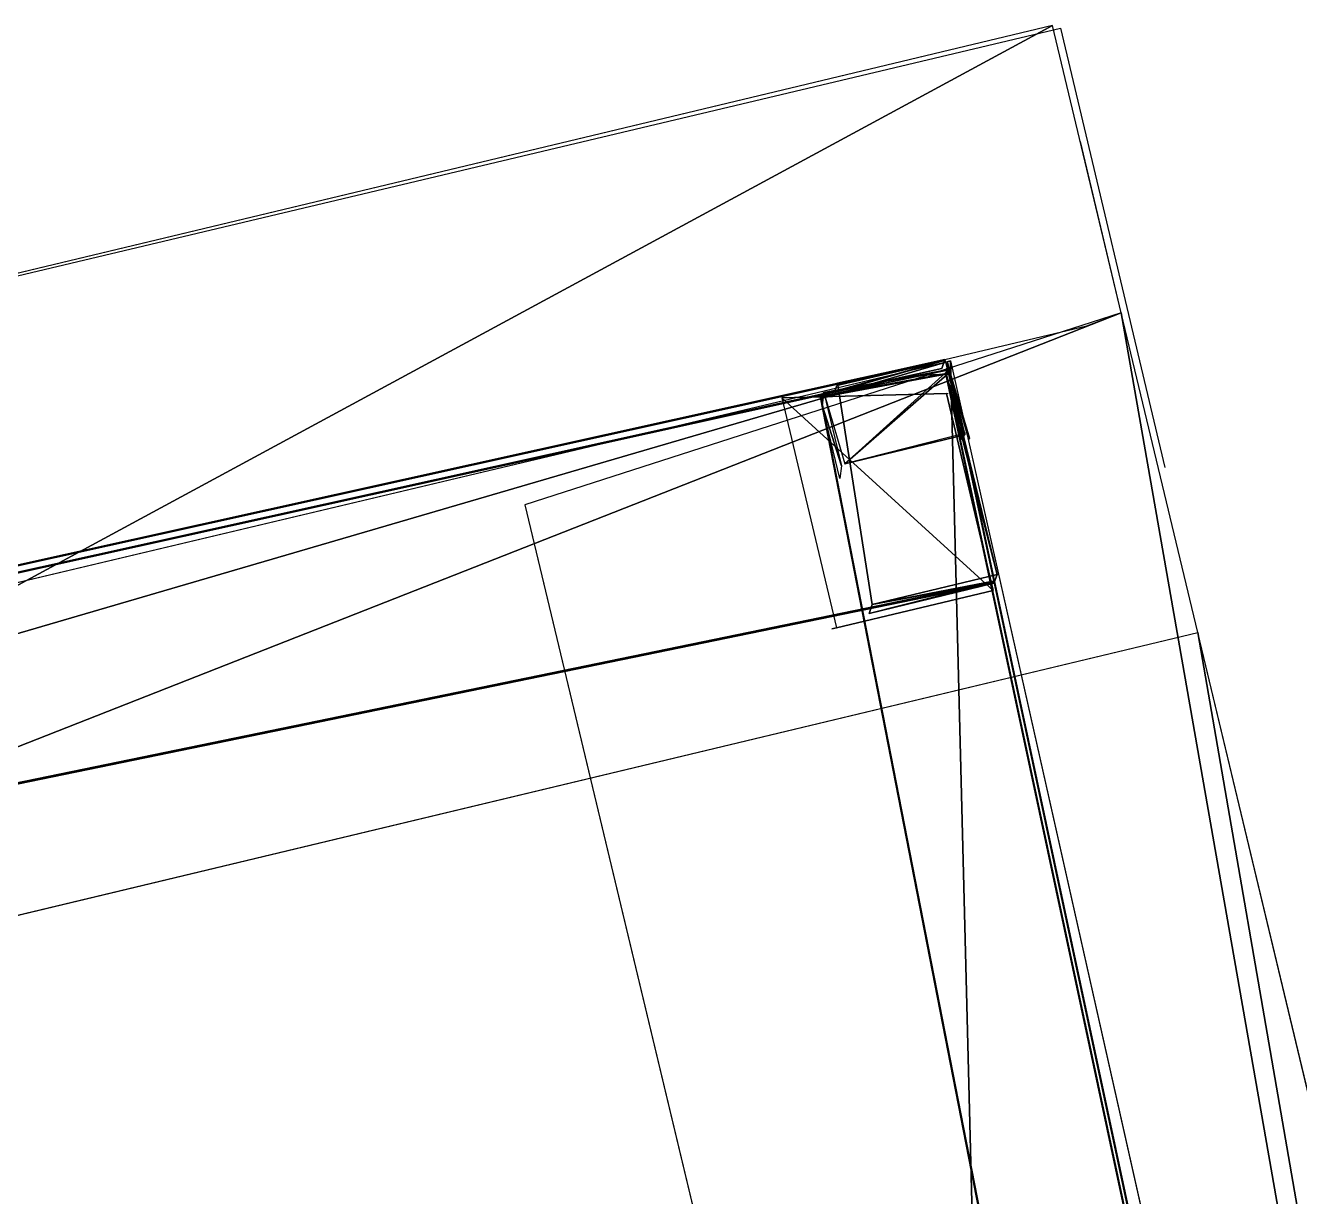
# Model space of a CAD drawing. Extents: x -324 to 583, y -546 to 160.
# Drawn here: x 253.01 to 287.39, y 128.34 to 159.95 of the extents above; entities that cross this region are included whole.
import ezdxf

# ---------------------------------------------------------------- set-up
doc = ezdxf.new("R2010")
doc.units = 0
doc.header["$MEASUREMENT"] = 0
doc.layers.get('0').update_dxf_attribs({"color": 13, "linetype": 'CONTINUOUS'})

msp = doc.modelspace()

# ---------------------------------------------------------------- linework, layer by layer
at = {"color": 0}
for p, q in [((280.729, 159.948, 38.761), (219.344, 145.251, 39.123)), ((219.344, 145.251, 39.123), (280.944, 159.879, 39.123)), ((282.585, 152.195, 38.764), (280.729, 159.948, 38.761)), ((280.944, 159.879, 39.123), (283.76, 148.021, 39.123)), ((282.585, 152.195, 38.764), (281.488, 156.816, 38.764)), ((282.585, 152.195, 38.764), (266.488, 147.009, 38.851)), ((281.656, 151.84, 38.754), (282.585, 152.195, 38.764)), ((284.652, 143.563, 38.767), (282.585, 152.195, 38.764)), ((284.652, 143.563, 38.767), (282.585, 152.195, 38.764)), ((277.825, 150.931, 38.754), (281.656, 151.84, 38.754)), ((221.121, 137.396, -1.508), (277.978, 150.897, -1.508)), ((277.718, 150.887, 35.094), (221.277, 138.381, 35.59)), ((221.285, 138.403, 39.25), (277.825, 150.931, 38.754)), ((274.559, 150.04, 38.332), (277.943, 150.662, 38.305)), ((274.559, 150.04, 38.332), (277.943, 150.661, 38.17)), ((274.559, 150.04, 38.332), (277.943, 150.661, 38.17)), ((274.559, 150.04, 38.332), (277.943, 150.661, 38.17)), ((277.718, 150.887, 35.094), (274.905, 150.227, 27.945)), ((276.811, 150.693, 36.176), (274.912, 150.248, 31.35)), ((276.811, 150.693, 36.176), (274.922, 150.277, 36.192)), ((277.761, 150.916, 38.59), (274.927, 150.291, 38.615)), ((275.126, 148.119, 38.23), (277.943, 150.661, 38.17)), ((275.126, 148.119, 38.23), (277.943, 150.661, 38.17)), ((276.794, 150.48, -1.5), (277.74, 150.689, -1.508)), ((277.761, 150.916, 38.59), (276.811, 150.693, 36.176)), ((277.761, 150.916, 38.59), (276.811, 150.693, 36.176)), ((277.82, 150.915, 36.167), (276.811, 150.693, 36.176)), ((277.818, 150.91, 35.349), (277.718, 150.887, 35.094)), ((277.818, 150.91, 35.349), (277.718, 150.887, 35.094)), ((277.817, 150.909, 35.094), (277.718, 150.887, 35.094)), ((277.817, 150.909, 35.094), (277.718, 150.887, 35.094)), ((277.74, 150.689, -1.508), (277.741, 150.69, -1.228)), ((277.741, 150.69, -1.228), (277.741, 150.69, -1.215)), ((277.825, 150.931, 38.754), (277.761, 150.916, 38.59)), ((277.825, 150.931, 38.754), (277.761, 150.916, 38.59)), ((277.825, 150.93, 38.59), (277.761, 150.916, 38.59)), ((277.825, 150.93, 38.59), (277.761, 150.916, 38.59)), ((277.825, 150.93, 38.59), (277.761, 150.916, 38.59)), ((277.818, 150.91, 35.349), (277.817, 150.909, 35.094)), ((277.82, 150.915, 36.167), (277.818, 150.91, 35.349)), ((277.825, 150.93, 38.59), (277.82, 150.915, 36.167)), ((277.825, 150.93, 38.59), (277.82, 150.915, 36.167)), ((277.825, 150.931, 38.754), (277.825, 150.93, 38.59)), ((277.825, 150.93, 38.59), (279.231, 145.135, 38.63)), ((277.893, 150.778, 27.377), (277.856, 150.575, 3.545)), ((277.935, 150.65, 34.809), (277.862, 150.551, 4.1)), ((277.935, 150.65, 34.809), (277.862, 150.551, 4.1)), ((277.935, 150.65, 34.809), (277.862, 150.551, 4.1)), ((277.899, 150.809, 31.037), (277.89, 150.797, 27.314)), ((277.899, 150.809, 31.037), (277.893, 150.778, 27.377)), ((277.893, 150.778, 27.377), (278.461, 148.775, 27.412)), ((277.935, 150.65, 34.809), (277.893, 150.778, 27.377)), ((277.935, 150.65, 34.809), (277.893, 150.778, 27.377)), ((277.942, 150.668, 38.17), (277.894, 150.865, 38.167)), ((277.894, 150.865, 38.167), (277.899, 150.809, 31.037)), ((277.942, 150.668, 38.17), (277.899, 150.809, 31.037)), ((277.899, 150.809, 31.037), (277.943, 150.661, 38.17)), ((277.942, 150.668, 38.17), (277.899, 150.809, 31.037)), ((277.899, 150.809, 31.037), (277.943, 150.661, 38.17)), ((277.942, 150.668, 38.17), (277.899, 150.809, 31.037)), ((277.899, 150.809, 31.037), (277.943, 150.661, 38.17)), ((277.935, 150.65, 34.809), (277.936, 150.651, 35.118)), ((277.935, 150.65, 34.809), (277.936, 150.651, 35.118)), ((277.935, 150.65, 34.809), (277.936, 150.651, 35.118)), ((277.935, 150.65, 34.809), (277.936, 150.651, 35.118)), ((284.907, 118.011, 35.393), (277.935, 150.65, 34.809)), ((277.936, 150.651, 35.118), (277.943, 150.661, 38.17)), ((277.936, 150.651, 35.118), (277.943, 150.661, 38.17)), ((277.936, 150.651, 35.118), (277.943, 150.661, 38.17)), ((277.936, 150.651, 35.118), (277.943, 150.661, 38.17)), ((278.338, 148.868, 27.72), (277.936, 150.651, 35.118)), ((278.338, 148.868, 27.72), (277.936, 150.651, 35.118)), ((277.943, 150.661, 38.17), (277.942, 150.668, 38.17)), ((277.944, 150.662, 38.469), (277.942, 150.668, 38.17)), ((277.943, 150.661, 38.17), (277.942, 150.668, 38.17)), ((277.944, 150.662, 38.469), (277.942, 150.668, 38.17)), ((277.943, 150.661, 38.17), (277.942, 150.668, 38.17)), ((277.944, 150.662, 38.469), (277.942, 150.668, 38.17)), ((277.943, 150.662, 38.305), (277.944, 150.662, 38.469)), ((277.943, 150.661, 38.17), (277.943, 150.662, 38.305)), ((277.943, 150.661, 38.17), (277.943, 150.662, 38.305)), ((277.943, 150.662, 38.305), (277.944, 150.662, 38.469)), ((277.943, 150.661, 38.17), (277.943, 150.662, 38.305)), ((277.943, 150.662, 38.305), (277.944, 150.662, 38.469)), ((277.943, 150.661, 38.17), (277.943, 150.662, 38.305)), ((277.943, 150.661, 38.17), (277.943, 150.662, 38.305)), ((277.943, 150.661, 38.17), (278.486, 148.81, 38.203)), ((277.96, 150.59, 38.172), (277.943, 150.661, 38.17)), ((277.96, 150.59, 38.172), (277.943, 150.661, 38.17)), ((277.943, 150.661, 38.17), (277.952, 150.623, 38.306)), ((277.96, 150.59, 38.172), (277.943, 150.661, 38.17)), ((277.96, 150.59, 38.172), (277.943, 150.661, 38.17)), ((277.943, 150.661, 38.17), (277.952, 150.623, 38.306)), ((277.952, 150.623, 38.306), (277.944, 150.662, 38.469)), ((277.952, 150.623, 38.306), (277.944, 150.662, 38.469)), ((277.944, 150.662, 38.469), (284.928, 117.966, 39.055)), ((277.952, 150.623, 38.306), (277.944, 150.662, 38.469)), ((277.96, 150.59, 38.172), (277.952, 150.623, 38.306)), ((277.96, 150.59, 38.172), (277.952, 150.623, 38.306)), ((277.978, 150.897, -1.508), (338.821, -119.501, -1.508)), ((277.848, 150.533, -1.484), (274.464, 149.911, -1.482)), ((277.848, 150.533, -1.484), (274.464, 149.911, -1.482)), ((276.794, 150.48, -1.5), (274.464, 149.911, -1.482)), ((274.843, 150.05, -1.483), (276.794, 150.48, -1.5)), ((274.912, 150.248, 31.35), (274.922, 150.277, 36.192)), ((274.922, 150.277, 36.192), (274.927, 150.291, 38.615)), ((274.927, 150.291, 38.615), (275.865, 144.317, 38.66)), ((275.866, 144.319, 39.008), (274.927, 150.291, 38.615)), ((277.848, 150.533, -1.484), (276.794, 150.48, -1.5)), ((277.848, 150.533, -1.508), (276.794, 150.48, -1.5)), ((277.848, 150.533, -1.484), (276.794, 150.48, -1.5)), ((277.848, 150.533, -1.484), (277.85, 150.535, -0.809)), ((279.231, 145.135, 38.63), (277.848, 150.533, 38.63)), ((277.848, 150.533, 38.63), (277.848, 150.533, -1.484)), ((277.848, 150.533, -1.508), (279.231, 145.135, -1.508)), ((277.848, 150.533, -1.484), (277.848, 150.533, -1.508)), ((277.851, 150.537, -0.255), (277.85, 150.535, -0.809)), ((277.851, 150.537, -0.255), (277.85, 150.535, -0.809)), ((277.851, 150.537, -0.255), (277.85, 150.535, -0.809)), ((277.85, 150.535, -0.809), (278.27, 148.775, -0.778)), ((277.85, 150.535, -0.809), (284.477, 119.512, -0.953)), ((277.86, 150.549, 3.546), (277.851, 150.537, -0.255)), ((277.86, 150.549, 3.546), (277.851, 150.537, -0.255)), ((277.86, 150.549, 3.546), (277.851, 150.537, -0.255)), ((277.851, 150.537, -0.255), (279.231, 145.135, -0.255)), ((277.851, 150.537, 38.63), (277.851, 150.537, -0.255)), ((279.231, 145.135, 38.63), (277.851, 150.537, 38.63)), ((277.86, 150.549, 3.546), (277.856, 150.575, 3.545)), ((277.862, 150.551, 4.1), (277.86, 150.549, 3.546)), ((277.862, 150.551, 4.1), (277.86, 150.549, 3.546)), ((277.862, 150.551, 4.1), (277.86, 150.549, 3.546)), ((277.862, 150.551, 4.1), (277.86, 150.549, 3.546)), ((277.862, 150.551, 4.1), (284.489, 119.527, 3.956)), ((278.363, 148.902, 38.202), (277.96, 150.59, 38.172)), ((278.346, 148.879, 31.071), (277.96, 150.59, 38.172)), ((278.363, 148.902, 38.202), (277.96, 150.59, 38.172)), ((278.346, 148.879, 31.071), (277.96, 150.59, 38.172)), ((221.202, 138.167, -0.028), (274.844, 150.052, -1.199)), ((277.866, 150.012, -0.08), (273.422, 149.898, -0.08)), ((273.422, 149.898, -82.597), (277.866, 150.012, -82.597)), ((274.464, 149.911, -1.482), (274.479, 149.931, 4.651)), ((274.464, 149.911, -1.482), (274.479, 149.931, 4.651)), ((274.464, 149.911, -1.482), (274.479, 149.931, 4.651)), ((274.516, 149.697, -1.245), (274.464, 149.911, -1.482)), ((280.908, 116.887, -0.888), (274.464, 149.911, -1.482)), ((274.479, 149.931, 4.651), (274.559, 150.04, 38.332)), ((274.479, 149.931, 4.651), (274.559, 150.04, 38.332)), ((274.479, 149.931, 4.651), (280.922, 116.907, 5.245)), ((274.559, 150.04, 38.332), (275.126, 148.119, 38.23)), ((274.559, 150.04, 38.332), (275.031, 148.061, 38.367)), ((274.844, 150.052, -1.212), (274.843, 150.05, -1.483)), ((274.844, 150.052, -1.199), (274.854, 150.081, 3.71)), ((274.844, 150.052, -1.199), (274.854, 150.081, 3.71)), ((274.844, 150.052, -1.203), (274.844, 150.052, -1.212)), ((274.844, 150.052, -1.203), (274.844, 150.052, -1.199)), ((274.854, 150.081, 3.71), (274.905, 150.227, 27.945)), ((277.866, 150.012, -50.29), (277.91, 150.023, -0.057)), ((279.127, 144.7, -50.29), (277.866, 150.012, -50.29)), ((277.866, 150.012, -50.29), (279.127, 144.7, -50.656)), ((279.127, 144.7, -0.08), (277.866, 150.012, -0.08)), ((279.127, 144.7, -50.29), (277.866, 150.012, -50.29)), ((277.866, 150.012, -50.29), (277.866, 150.012, -0.08)), ((277.866, 150.012, -50.29), (277.866, 150.012, -0.08)), ((277.866, 150.012, -82.597), (277.866, 150.012, -82.356)), ((277.866, 150.012, -82.356), (279.127, 144.7, -82.264)), ((277.866, 150.012, -50.29), (279.127, 144.7, -50.656)), ((273.422, 149.898, -82.597), (274.895, 143.695, -82.597)), ((279.127, 144.7, -10.017), (273.422, 149.898, -10.017)), ((273.422, 149.898, -10.017), (273.422, 149.898, -11.506)), ((273.422, 149.898, -11.506), (273.422, 149.898, -82.597)), ((273.422, 149.898, -82.597), (279.127, 144.7, -82.597)), ((273.422, 149.898, -11.506), (273.422, 149.898, -82.597)), ((273.422, 149.898, -10.017), (273.422, 149.898, -11.506)), ((273.422, 149.898, -0.08), (273.422, 149.898, -10.017)), ((274.988, 147.718, -1.21), (274.516, 149.697, -1.245)), ((278.455, 148.959, 38.192), (275.126, 148.119, 38.23)), ((278.363, 148.902, 38.202), (275.126, 148.119, 38.23)), ((278.338, 148.868, 27.72), (278.346, 148.879, 31.071)), ((278.346, 148.879, 31.071), (278.363, 148.902, 38.202)), ((278.27, 148.775, -0.778), (278.337, 148.867, 27.411)), ((278.337, 148.867, 27.411), (278.338, 148.868, 27.72)), ((278.486, 148.81, 38.203), (278.461, 148.775, 27.412)), ((275.031, 148.061, 38.367), (274.988, 147.718, -1.21)), ((266.488, 147.009, 38.851), (329.849, -117.642, 38.959)), ((279.231, 145.135, 38.63), (275.866, 144.319, 39.008)), ((279.231, 145.135, 38.63), (279.17, 144.959, 9.49)), ((279.231, 145.135, -1.508), (279.231, 145.135, -0.255)), ((279.231, 145.135, -0.255), (279.231, 145.135, 38.63)), ((279.147, 144.895, -1.184), (222.076, 133.154, -0.691)), ((279.147, 144.895, -1.188), (275.782, 144.078, -1.158)), ((279.16, 144.932, 4.949), (279.147, 144.895, -1.184)), ((279.16, 144.932, 4.949), (279.147, 144.895, -1.184)), ((279.147, 144.895, -1.184), (279.147, 144.895, -1.188)), ((279.17, 144.959, 9.49), (279.16, 144.932, 4.949)), ((279.127, 144.7, -50.656), (274.895, 143.695, -50.3)), ((274.895, 143.695, -50.656), (279.127, 144.7, -50.656)), ((279.127, 144.7, -10.017), (274.895, 143.695, -10.017)), ((279.127, 144.7, -50.656), (274.895, 143.695, -50.3)), ((274.895, 143.695, -50.656), (279.127, 144.7, -50.656)), ((274.895, 143.695, -82.353), (279.127, 144.7, -82.264)), ((279.127, 144.7, -50.656), (279.127, 144.7, -50.29)), ((279.127, 144.7, -50.29), (279.127, 144.7, -10.017)), ((279.127, 144.7, -82.597), (279.127, 144.7, -82.264)), ((279.127, 144.7, -82.264), (279.127, 144.7, -70.327)), ((279.127, 144.7, -50.29), (279.127, 144.7, -10.017)), ((279.127, 144.7, -50.656), (279.127, 144.7, -50.29)), ((279.127, 144.7, -50.656), (279.127, 144.7, -50.29)), ((279.127, 144.7, -82.264), (279.127, 144.7, -70.327)), ((279.127, 144.7, -10.017), (279.127, 144.7, -0.08)), ((279.127, 144.7, -50.29), (279.127, 144.7, -10.017)), ((279.127, 144.7, -82.264), (279.127, 144.7, -70.327)), ((275.782, 144.078, -1.158), (275.865, 144.317, 38.66)), ((275.865, 144.317, 38.66), (275.866, 144.319, 39.008)), ((275.865, 144.317, 38.66), (275.866, 144.319, 39.008)), ((223.267, 128.866, 39.13), (284.652, 143.563, 38.767)), ((274.773, 143.666, -82.356), (274.895, 143.695, -82.353)), ((274.895, 143.695, -50.3), (274.773, 143.666, -50.29)), ((274.773, 143.666, -50.29), (274.773, 143.666, -82.356)), ((274.895, 143.695, -82.597), (274.895, 143.695, -82.353)), ((274.895, 143.695, -50.656), (274.895, 143.695, -50.3)), ((274.895, 143.695, -50.3), (274.895, 143.695, -10.017)), ((274.895, 143.695, -50.656), (274.895, 143.695, -50.3)), ((350.052, -129.602, 38.879), (284.652, 143.563, 38.767))]:
    msp.add_line(p, q, dxfattribs=at)
at = {"color": 17}
for p, q in [((277.741, 150.69, -1.215), (277.817, 150.909, 35.094)), ((277.935, 150.65, 34.809), (278.337, 148.867, 27.411)), ((277.935, 150.65, 34.809), (278.337, 148.867, 27.411)), ((221.212, 138.197, 4.881), (274.854, 150.081, 3.71)), ((277.866, 150.012, -82.356), (277.866, 150.012, -50.29)), ((277.866, 150.012, -82.356), (277.866, 150.012, -50.29)), ((222.089, 133.191, 5.442), (279.16, 144.932, 4.949)), ((279.127, 144.7, -70.327), (279.127, 144.7, -50.656)), ((279.127, 144.7, -70.327), (279.127, 144.7, -50.656)), ((279.127, 144.7, -70.327), (279.127, 144.7, -50.656)), ((274.895, 143.695, -82.353), (274.895, 143.695, -50.656)), ((274.895, 143.695, -82.353), (274.895, 143.695, -50.656))]:
    msp.add_line(p, q, dxfattribs=at)

# ---------------------------------------------------------------- meshes
mesh = msp.add_polyface(dxfattribs=at)
corners = [(223.267, 128.866, 39.13), (280.729, 159.948, 38.761), (219.344, 145.251, 39.123), (282.585, 152.195, 38.764), (284.652, 143.563, 38.767)]
mesh.append_faces([[corners[k] for k in face] for face in [(0, 1, 2), (3, 0, 4)]], dxfattribs={"vtx0": -1, "color": 17})
mesh.append_faces([[corners[k] for k in face] for face in [(1, 0, 3)]], dxfattribs={"vtx0": -1, "vtx1": -1, "color": 17})
mesh = msp.add_polyface(dxfattribs=at)
corners = [(329.849, -117.642, 38.959), (282.585, 152.195, 38.764), (266.488, 147.009, 38.851), (284.652, 143.563, 38.767), (350.052, -129.602, 38.879), (333.702, -133.735, 38.966), (333.955, -134.788, 38.966)]
mesh.append_faces([[corners[k] for k in face] for face in [(0, 1, 2), (4, 5, 6)]], dxfattribs={"vtx0": -1, "color": 17})
mesh.append_faces([[corners[k] for k in face] for face in [(1, 0, 3), (3, 0, 4)]], dxfattribs={"vtx0": -1, "vtx1": -1, "color": 17})
mesh.append_faces([[corners[k] for k in face] for face in [(4, 0, 5)]], dxfattribs={"vtx0": -1, "vtx2": -1, "color": 17})
at = {"color": 8}
mesh = msp.add_polyface(dxfattribs=at)
corners = [(347.75, -357.71, 110.508), (259.17, -225.98, 128.751), (227.84, -386.184, 150.839), (324.919, -261.564, 110.508), (226.99, 150.841, 110.508), (165.461, -123.495, 150.839), (301.903, -164.635, 110.508)]
mesh.append_faces([[corners[k] for k in face] for face in [(1, 0, 3), (2, 4, 5), (4, 1, 6)]], dxfattribs={"vtx0": -1, "color": 8})
mesh.append_faces([[corners[k] for k in face] for face in [(0, 1, 2)]], dxfattribs={"vtx0": -1, "vtx1": -1, "color": 8})
mesh.append_faces([[corners[k] for k in face] for face in [(4, 2, 1)]], dxfattribs={"vtx0": -1, "vtx1": -1, "vtx2": -1, "color": 8})
at = {"color": 0}
mesh = msp.add_polyface(dxfattribs=at)
corners = [(277.978, 150.897, -1.508), (221.814, 134.477, -1.508), (221.121, 137.396, -1.508), (285.15, -132.246, -1.508), (338.821, -119.501, -1.508)]
mesh.append_faces([[corners[k] for k in face] for face in [(0, 1, 2), (3, 0, 4)]], dxfattribs={"vtx0": -1, "color": 0})
mesh.append_faces([[corners[k] for k in face] for face in [(1, 0, 3)]], dxfattribs={"vtx0": -1, "vtx1": -1, "color": 0})
at = {"color": 17}
mesh = msp.add_polyface(dxfattribs=at)
corners = [(221.277, 138.381, 35.59), (277.818, 150.91, 35.349), (277.718, 150.887, 35.094), (277.82, 150.915, 36.167), (221.278, 138.383, 35.898), (221.284, 138.402, 38.951), (277.825, 150.93, 38.59), (277.761, 150.916, 38.59), (277.825, 150.931, 38.754), (221.284, 138.402, 39.086), (221.285, 138.403, 39.25)]
mesh.append_faces([[corners[k] for k in face] for face in [(0, 1, 2), (8, 9, 10)]], dxfattribs={"vtx0": -1, "color": 17})
mesh.append_faces([[corners[k] for k in face] for face in [(1, 0, 3), (3, 5, 6), (6, 5, 7), (7, 5, 8)]], dxfattribs={"vtx0": -1, "vtx1": -1, "color": 17})
mesh.append_faces([[corners[k] for k in face] for face in [(3, 0, 4), (3, 4, 5), (8, 5, 9)]], dxfattribs={"vtx0": -1, "vtx2": -1, "color": 17})
at = {"color": 253}
mesh = msp.add_polyface(dxfattribs=at)
corners = [(229.698, 139.433, 102.794), (301.903, -164.635, 110.508), (301.903, -164.635, 102.794), (226.99, 150.841, 110.508), (226.99, 150.841, 102.794)]
mesh.append_faces([[corners[k] for k in face] for face in [(0, 1, 2), (3, 0, 4)]], dxfattribs={"vtx0": -1, "color": 253})
mesh.append_faces([[corners[k] for k in face] for face in [(1, 0, 3)]], dxfattribs={"vtx0": -1, "vtx1": -1, "color": 253})
at = {"color": 0}
mesh = msp.add_polyface(dxfattribs=at)
corners = [(277.85, 150.535, -0.809), (274.464, 149.911, -1.482), (277.848, 150.533, -1.484), (274.479, 149.931, 4.651), (277.851, 150.537, -0.255), (277.86, 150.549, 3.546), (277.862, 150.551, 4.1), (277.935, 150.65, 34.809), (274.559, 150.04, 38.332), (277.936, 150.651, 35.118), (277.943, 150.661, 38.17)]
mesh.append_faces([[corners[k] for k in face] for face in [(0, 1, 2), (8, 9, 10)]], dxfattribs={"vtx0": -1, "color": 0})
mesh.append_faces([[corners[k] for k in face] for face in [(1, 0, 3), (3, 7, 8)]], dxfattribs={"vtx0": -1, "vtx1": -1, "color": 0})
mesh.append_faces([[corners[k] for k in face] for face in [(3, 0, 4), (3, 4, 5), (3, 5, 6), (3, 6, 7), (8, 7, 9)]], dxfattribs={"vtx0": -1, "vtx2": -1, "color": 0})
mesh = msp.add_polyface(dxfattribs=at)
corners = [(274.559, 150.04, 38.332), (277.943, 150.661, 38.17), (277.943, 150.662, 38.305)]
mesh.append_faces([[corners[k] for k in face] for face in [(0, 1, 2)]], dxfattribs={"color": 0})
mesh = msp.add_polyface(dxfattribs=at)
corners = [(277.943, 150.661, 38.17), (274.559, 150.04, 38.332), (275.126, 148.119, 38.23)]
mesh.append_faces([[corners[k] for k in face] for face in [(0, 1, 2)]], dxfattribs={"color": 0})
at = {"color": 17}
mesh = msp.add_polyface(dxfattribs=at)
corners = [(276.794, 150.48, -1.5), (277.741, 150.69, -1.228), (277.74, 150.689, -1.508), (274.843, 150.05, -1.483), (274.844, 150.052, -1.212), (277.741, 150.69, -1.215), (277.817, 150.909, 35.094), (274.844, 150.052, -1.203), (274.844, 150.052, -1.199), (274.854, 150.081, 3.71), (274.905, 150.227, 27.945), (277.718, 150.887, 35.094)]
mesh.append_faces([[corners[k] for k in face] for face in [(0, 1, 2), (6, 10, 11)]], dxfattribs={"vtx0": -1, "color": 17})
mesh.append_faces([[corners[k] for k in face] for face in [(1, 4, 5), (5, 4, 6)]], dxfattribs={"vtx0": -1, "vtx1": -1, "color": 17})
mesh.append_faces([[corners[k] for k in face] for face in [(1, 0, 3), (1, 3, 4), (6, 4, 7), (6, 7, 8), (6, 8, 9), (6, 9, 10)]], dxfattribs={"vtx0": -1, "vtx2": -1, "color": 17})
at = {"color": 0}
mesh = msp.add_polyface(dxfattribs=at)
corners = [(274.922, 150.277, 36.192), (277.761, 150.916, 38.59), (276.811, 150.693, 36.176), (274.927, 150.291, 38.615)]
mesh.append_faces([[corners[k] for k in face] for face in [(0, 1, 2), (1, 0, 3)]], dxfattribs={"vtx0": -1, "color": 0})
mesh = msp.add_polyface(dxfattribs=at)
corners = [(275.126, 148.119, 38.23), (277.96, 150.59, 38.172), (277.943, 150.661, 38.17), (278.363, 148.902, 38.202)]
mesh.append_faces([[corners[k] for k in face] for face in [(0, 1, 2), (1, 0, 3)]], dxfattribs={"vtx0": -1, "color": 0})
mesh = msp.add_polyface(dxfattribs=at)
corners = [(276.811, 150.693, 36.176), (277.825, 150.93, 38.59), (277.82, 150.915, 36.167), (277.761, 150.916, 38.59)]
mesh.append_faces([[corners[k] for k in face] for face in [(0, 1, 2), (1, 0, 3)]], dxfattribs={"vtx0": -1, "color": 0})
mesh = msp.add_polyface(dxfattribs=at)
corners = [(277.818, 150.91, 35.349), (277.817, 150.909, 35.094), (277.718, 150.887, 35.094)]
mesh.append_faces([[corners[k] for k in face] for face in [(0, 1, 2)]], dxfattribs={"color": 0})
mesh = msp.add_polyface(dxfattribs=at)
corners = [(277.825, 150.931, 38.754), (277.825, 150.93, 38.59), (277.761, 150.916, 38.59)]
mesh.append_faces([[corners[k] for k in face] for face in [(0, 1, 2)]], dxfattribs={"color": 0})
at = {"color": 17}
mesh = msp.add_polyface(dxfattribs=at)
corners = [(277.85, 150.535, -0.809), (278.337, 148.867, 27.411), (278.27, 148.775, -0.778), (277.86, 150.549, 3.546), (277.935, 150.65, 34.809), (277.851, 150.537, -0.255), (277.862, 150.551, 4.1)]
mesh.append_faces([[corners[k] for k in face] for face in [(0, 1, 2), (3, 0, 5), (4, 3, 6)]], dxfattribs={"vtx0": -1, "color": 17})
mesh.append_faces([[corners[k] for k in face] for face in [(1, 3, 4)]], dxfattribs={"vtx0": -1, "vtx1": -1, "color": 17})
mesh.append_faces([[corners[k] for k in face] for face in [(1, 0, 3)]], dxfattribs={"vtx0": -1, "vtx1": -1, "vtx2": -1, "color": 17})
at = {"color": 0}
mesh = msp.add_polyface(dxfattribs=at)
corners = [(277.856, 150.575, 3.545), (277.862, 150.551, 4.1), (277.86, 150.549, 3.546), (277.935, 150.65, 34.809), (277.893, 150.778, 27.377)]
mesh.append_faces([[corners[k] for k in face] for face in [(0, 1, 2), (3, 0, 4)]], dxfattribs={"vtx0": -1, "color": 0})
mesh.append_faces([[corners[k] for k in face] for face in [(1, 0, 3)]], dxfattribs={"vtx0": -1, "vtx1": -1, "color": 0})
mesh = msp.add_polyface(dxfattribs=at)
corners = [(277.893, 150.778, 27.377), (277.936, 150.651, 35.118), (277.935, 150.65, 34.809), (277.943, 150.661, 38.17), (277.899, 150.809, 31.037)]
mesh.append_faces([[corners[k] for k in face] for face in [(0, 1, 2), (3, 0, 4)]], dxfattribs={"vtx0": -1, "color": 0})
mesh.append_faces([[corners[k] for k in face] for face in [(1, 0, 3)]], dxfattribs={"vtx0": -1, "vtx1": -1, "color": 0})
mesh = msp.add_polyface(dxfattribs=at)
corners = [(277.894, 150.865, 38.167), (277.942, 150.668, 38.17), (277.899, 150.809, 31.037)]
mesh.append_faces([[corners[k] for k in face] for face in [(0, 1, 2)]], dxfattribs={"color": 0})
mesh = msp.add_polyface(dxfattribs=at)
corners = [(277.899, 150.809, 31.037), (277.943, 150.661, 38.17), (277.942, 150.668, 38.17)]
mesh.append_faces([[corners[k] for k in face] for face in [(0, 1, 2)]], dxfattribs={"color": 0})
mesh = msp.add_polyface(dxfattribs=at)
corners = [(277.899, 150.809, 31.037), (277.943, 150.662, 38.305), (277.943, 150.661, 38.17), (277.942, 150.668, 38.17), (277.944, 150.662, 38.469)]
mesh.append_faces([[corners[k] for k in face] for face in [(0, 1, 2), (1, 3, 4)]], dxfattribs={"vtx0": -1, "color": 0})
mesh.append_faces([[corners[k] for k in face] for face in [(1, 0, 3)]], dxfattribs={"vtx0": -1, "vtx2": -1, "color": 0})
at = {"color": 17}
mesh = msp.add_polyface(dxfattribs=at)
corners = [(277.935, 150.65, 34.809), (277.943, 150.661, 38.17), (284.572, 119.641, 38.861), (277.936, 150.651, 35.118)]
mesh.append_faces([[corners[k] for k in face] for face in [(0, 1, 2), (1, 0, 3)]], dxfattribs={"vtx0": -1, "color": 17})
at = {"color": 0}
mesh = msp.add_polyface(dxfattribs=at)
corners = [(277.935, 150.65, 34.809), (278.338, 148.868, 27.72), (278.337, 148.867, 27.411), (277.936, 150.651, 35.118)]
mesh.append_faces([[corners[k] for k in face] for face in [(0, 1, 2), (1, 0, 3)]], dxfattribs={"vtx0": -1, "color": 0})
at = {"color": 17}
mesh = msp.add_polyface(dxfattribs=at)
corners = [(277.935, 150.65, 34.809), (284.798, 118.541, 36.457), (284.907, 118.011, 35.393)]
mesh.append_faces([[corners[k] for k in face] for face in [(0, 1, 2)]], dxfattribs={"color": 17})
at = {"color": 0}
mesh = msp.add_polyface(dxfattribs=at)
corners = [(277.935, 150.65, 34.809), (284.567, 119.633, 36.438), (284.798, 118.541, 36.457)]
mesh.append_faces([[corners[k] for k in face] for face in [(0, 1, 2)]], dxfattribs={"color": 0})
at = {"color": 17}
mesh = msp.add_polyface(dxfattribs=at)
corners = [(277.935, 150.65, 34.809), (284.572, 119.641, 38.861), (284.567, 119.633, 36.438)]
mesh.append_faces([[corners[k] for k in face] for face in [(0, 1, 2)]], dxfattribs={"color": 17})
mesh = msp.add_polyface(dxfattribs=at)
corners = [(277.936, 150.651, 35.118), (278.346, 148.879, 31.071), (278.338, 148.868, 27.72), (277.96, 150.59, 38.172), (277.943, 150.661, 38.17)]
mesh.append_faces([[corners[k] for k in face] for face in [(0, 1, 2), (3, 0, 4)]], dxfattribs={"vtx0": -1, "color": 17})
mesh.append_faces([[corners[k] for k in face] for face in [(1, 0, 3)]], dxfattribs={"vtx0": -1, "vtx1": -1, "color": 17})
at = {"color": 0}
mesh = msp.add_polyface(dxfattribs=at)
corners = [(277.942, 150.668, 38.17), (277.943, 150.662, 38.305), (277.943, 150.661, 38.17), (277.944, 150.662, 38.469)]
mesh.append_faces([[corners[k] for k in face] for face in [(0, 1, 2), (1, 0, 3)]], dxfattribs={"vtx0": -1, "color": 0})
mesh = msp.add_polyface(dxfattribs=at)
corners = [(277.944, 150.662, 38.469), (277.952, 150.623, 38.306), (277.943, 150.662, 38.305)]
mesh.append_faces([[corners[k] for k in face] for face in [(0, 1, 2)]], dxfattribs={"color": 0})
mesh = msp.add_polyface(dxfattribs=at)
corners = [(277.943, 150.661, 38.17), (277.952, 150.623, 38.306), (284.572, 119.641, 38.861), (277.943, 150.662, 38.305)]
mesh.append_faces([[corners[k] for k in face] for face in [(0, 1, 2), (1, 0, 3)]], dxfattribs={"vtx0": -1, "color": 0})
mesh = msp.add_polyface(dxfattribs=at)
corners = [(277.943, 150.662, 38.305), (277.952, 150.623, 38.306), (277.943, 150.661, 38.17)]
mesh.append_faces([[corners[k] for k in face] for face in [(0, 1, 2)]], dxfattribs={"color": 0})
mesh = msp.add_polyface(dxfattribs=at)
corners = [(277.943, 150.661, 38.17), (277.952, 150.623, 38.306), (277.96, 150.59, 38.172)]
mesh.append_faces([[corners[k] for k in face] for face in [(0, 1, 2)]], dxfattribs={"color": 0})
mesh = msp.add_polyface(dxfattribs=at)
corners = [(277.944, 150.662, 38.469), (284.928, 117.966, 39.055), (284.92, 118.002, 38.89)]
mesh.append_faces([[corners[k] for k in face] for face in [(0, 1, 2)]], dxfattribs={"color": 0})
mesh = msp.add_polyface(dxfattribs=at)
corners = [(277.944, 150.662, 38.469), (284.92, 118.002, 38.89), (284.572, 119.641, 38.861)]
mesh.append_faces([[corners[k] for k in face] for face in [(0, 1, 2)]], dxfattribs={"color": 0})
mesh = msp.add_polyface(dxfattribs=at)
corners = [(277.944, 150.662, 38.469), (284.572, 119.641, 38.861), (277.952, 150.623, 38.306)]
mesh.append_faces([[corners[k] for k in face] for face in [(0, 1, 2)]], dxfattribs={"color": 0})
mesh = msp.add_polyface(dxfattribs=at)
corners = [(277.848, 150.533, -1.484), (274.464, 149.911, -1.482), (276.794, 150.48, -1.5)]
mesh.append_faces([[corners[k] for k in face] for face in [(0, 1, 2)]], dxfattribs={"color": 0})
mesh = msp.add_polyface(dxfattribs=at)
corners = [(274.927, 150.291, 38.615), (275.865, 144.317, 38.66), (275.866, 144.319, 39.008)]
mesh.append_faces([[corners[k] for k in face] for face in [(0, 1, 2)]], dxfattribs={"color": 0})
mesh = msp.add_polyface(dxfattribs=at)
corners = [(277.848, 150.533, -1.484), (276.794, 150.48, -1.5), (277.848, 150.533, -1.508)]
mesh.append_faces([[corners[k] for k in face] for face in [(0, 1, 2)]], dxfattribs={"color": 0})
at = {"color": 17}
mesh = msp.add_polyface(dxfattribs=at)
corners = [(277.85, 150.535, -0.809), (284.489, 119.527, 3.956), (284.477, 119.512, -0.953), (277.86, 150.549, 3.546), (277.862, 150.551, 4.1), (277.851, 150.537, -0.255)]
mesh.append_faces([[corners[k] for k in face] for face in [(0, 1, 2), (1, 3, 4), (3, 0, 5)]], dxfattribs={"vtx0": -1, "color": 17})
mesh.append_faces([[corners[k] for k in face] for face in [(1, 0, 3)]], dxfattribs={"vtx0": -1, "vtx1": -1, "vtx2": -1, "color": 17})
mesh = msp.add_polyface(dxfattribs=at)
corners = [(277.851, 150.537, -0.255), (279.231, 145.135, 38.63), (279.231, 145.135, -0.255), (277.851, 150.537, 38.63)]
mesh.append_faces([[corners[k] for k in face] for face in [(0, 1, 2), (1, 0, 3)]], dxfattribs={"vtx0": -1, "color": 17})
mesh = msp.add_polyface(dxfattribs=at)
corners = [(277.96, 150.59, 38.172), (278.363, 148.902, 38.202), (278.346, 148.879, 31.071)]
mesh.append_faces([[corners[k] for k in face] for face in [(0, 1, 2)]], dxfattribs={"color": 17})
mesh = msp.add_polyface(dxfattribs=at)
corners = [(221.202, 138.167, -0.028), (274.854, 150.081, 3.71), (274.844, 150.052, -1.199), (221.203, 138.17, 0.526), (221.211, 138.193, 4.326), (221.212, 138.197, 4.881)]
mesh.append_faces([[corners[k] for k in face] for face in [(0, 1, 2), (1, 4, 5)]], dxfattribs={"vtx0": -1, "color": 17})
mesh.append_faces([[corners[k] for k in face] for face in [(1, 0, 3), (1, 3, 4)]], dxfattribs={"vtx0": -1, "vtx2": -1, "color": 17})
mesh = msp.add_polyface(dxfattribs=at)
corners = [(273.422, 149.898, -11.506), (277.866, 150.012, -82.597), (273.422, 149.898, -82.597), (277.866, 150.012, -82.356), (277.866, 150.012, -50.29), (277.866, 150.012, -0.08), (273.422, 149.898, -10.017), (273.422, 149.898, -0.08)]
mesh.append_faces([[corners[k] for k in face] for face in [(0, 1, 2), (5, 6, 7)]], dxfattribs={"vtx0": -1, "color": 17})
mesh.append_faces([[corners[k] for k in face] for face in [(1, 0, 3), (3, 0, 4), (4, 0, 5)]], dxfattribs={"vtx0": -1, "vtx1": -1, "color": 17})
mesh.append_faces([[corners[k] for k in face] for face in [(5, 0, 6)]], dxfattribs={"vtx0": -1, "vtx2": -1, "color": 17})
mesh = msp.add_polyface(dxfattribs=at)
corners = [(274.516, 149.697, -1.245), (275.031, 148.061, 38.367), (274.988, 147.718, -1.21), (274.559, 150.04, 38.332), (274.479, 149.931, 4.651), (274.464, 149.911, -1.482)]
mesh.append_faces([[corners[k] for k in face] for face in [(0, 1, 2), (4, 0, 5)]], dxfattribs={"vtx0": -1, "color": 17})
mesh.append_faces([[corners[k] for k in face] for face in [(1, 0, 3), (3, 0, 4)]], dxfattribs={"vtx0": -1, "vtx1": -1, "color": 17})
at = {"color": 0}
mesh = msp.add_polyface(dxfattribs=at)
corners = [(280.922, 116.907, 5.245), (274.464, 149.911, -1.482), (280.908, 116.887, -0.888), (274.479, 149.931, 4.651)]
mesh.append_faces([[corners[k] for k in face] for face in [(0, 1, 2), (1, 0, 3)]], dxfattribs={"vtx0": -1, "color": 0})
mesh = msp.add_polyface(dxfattribs=at)
corners = [(277.866, 150.012, -50.29), (279.127, 144.7, -50.29), (279.127, 144.7, -50.656)]
mesh.append_faces([[corners[k] for k in face] for face in [(0, 1, 2)]], dxfattribs={"color": 0})
at = {"color": 17}
mesh = msp.add_polyface(dxfattribs=at)
corners = [(277.866, 150.012, -50.29), (279.127, 144.7, -10.017), (279.127, 144.7, -50.29), (279.127, 144.7, -0.08), (277.866, 150.012, -0.08)]
mesh.append_faces([[corners[k] for k in face] for face in [(0, 1, 2), (3, 0, 4)]], dxfattribs={"vtx0": -1, "color": 17})
mesh.append_faces([[corners[k] for k in face] for face in [(1, 0, 3)]], dxfattribs={"vtx0": -1, "vtx1": -1, "color": 17})
mesh = msp.add_polyface(dxfattribs=at)
corners = [(277.866, 150.012, -82.356), (279.127, 144.7, -70.327), (279.127, 144.7, -82.264), (279.127, 144.7, -50.656), (277.866, 150.012, -50.29)]
mesh.append_faces([[corners[k] for k in face] for face in [(0, 1, 2), (3, 0, 4)]], dxfattribs={"vtx0": -1, "color": 17})
mesh.append_faces([[corners[k] for k in face] for face in [(1, 0, 3)]], dxfattribs={"vtx0": -1, "vtx1": -1, "color": 17})
at = {"color": 0}
mesh = msp.add_polyface(dxfattribs=at)
corners = [(279.127, 144.7, -82.264), (273.422, 149.898, -82.597), (279.127, 144.7, -82.597), (273.422, 149.898, -11.506), (279.127, 144.7, -70.327), (279.127, 144.7, -50.656), (279.127, 144.7, -50.29), (279.127, 144.7, -10.017), (273.422, 149.898, -10.017)]
mesh.append_faces([[corners[k] for k in face] for face in [(0, 1, 2), (3, 7, 8)]], dxfattribs={"vtx0": -1, "color": 0})
mesh.append_faces([[corners[k] for k in face] for face in [(1, 0, 3)]], dxfattribs={"vtx0": -1, "vtx1": -1, "color": 0})
mesh.append_faces([[corners[k] for k in face] for face in [(3, 0, 4), (3, 4, 5), (3, 5, 6), (3, 6, 7)]], dxfattribs={"vtx0": -1, "vtx2": -1, "color": 0})
at = {"color": 17}
mesh = msp.add_polyface(dxfattribs=at)
corners = [(279.147, 144.895, -1.184), (275.782, 144.078, -1.158), (279.147, 144.895, -1.188), (279.16, 144.932, 4.949), (275.865, 144.317, 38.66), (279.17, 144.959, 9.49), (279.231, 145.135, 38.63), (275.866, 144.319, 39.008)]
mesh.append_faces([[corners[k] for k in face] for face in [(0, 1, 2), (4, 6, 7)]], dxfattribs={"vtx0": -1, "color": 17})
mesh.append_faces([[corners[k] for k in face] for face in [(1, 3, 4)]], dxfattribs={"vtx0": -1, "vtx1": -1, "color": 17})
mesh.append_faces([[corners[k] for k in face] for face in [(1, 0, 3), (4, 3, 5), (4, 5, 6)]], dxfattribs={"vtx0": -1, "vtx2": -1, "color": 17})
mesh = msp.add_polyface(dxfattribs=at)
corners = [(279.16, 144.932, 4.949), (222.076, 133.154, -0.691), (279.147, 144.895, -1.184), (222.089, 133.191, 5.442)]
mesh.append_faces([[corners[k] for k in face] for face in [(0, 1, 2), (1, 0, 3)]], dxfattribs={"vtx0": -1, "color": 17})
at = {"color": 0}
mesh = msp.add_polyface(dxfattribs=at)
corners = [(274.895, 143.695, -50.3), (274.895, 143.695, -50.656), (279.127, 144.7, -50.656)]
mesh.append_faces([[corners[k] for k in face] for face in [(0, 1, 2)]], dxfattribs={"color": 0})
at = {"color": 17}
mesh = msp.add_polyface(dxfattribs=at)
corners = [(279.127, 144.7, -50.29), (274.895, 143.695, -50.3), (279.127, 144.7, -50.656), (274.895, 143.695, -10.017), (279.127, 144.7, -10.017)]
mesh.append_faces([[corners[k] for k in face] for face in [(0, 1, 2), (3, 0, 4)]], dxfattribs={"vtx0": -1, "color": 17})
mesh.append_faces([[corners[k] for k in face] for face in [(1, 0, 3)]], dxfattribs={"vtx0": -1, "vtx1": -1, "color": 17})
mesh = msp.add_polyface(dxfattribs=at)
corners = [(279.127, 144.7, -82.264), (274.895, 143.695, -50.656), (274.895, 143.695, -82.353), (279.127, 144.7, -70.327), (279.127, 144.7, -50.656)]
mesh.append_faces([[corners[k] for k in face] for face in [(0, 1, 2), (1, 3, 4)]], dxfattribs={"vtx0": -1, "color": 17})
mesh.append_faces([[corners[k] for k in face] for face in [(1, 0, 3)]], dxfattribs={"vtx0": -1, "vtx2": -1, "color": 17})
at = {"color": 0}
mesh = msp.add_polyface(dxfattribs=at)
corners = [(274.895, 143.695, -82.353), (274.773, 143.666, -50.29), (274.773, 143.666, -82.356), (274.895, 143.695, -50.656), (274.895, 143.695, -50.3)]
mesh.append_faces([[corners[k] for k in face] for face in [(0, 1, 2), (1, 3, 4)]], dxfattribs={"vtx0": -1, "color": 0})
mesh.append_faces([[corners[k] for k in face] for face in [(1, 0, 3)]], dxfattribs={"vtx0": -1, "vtx2": -1, "color": 0})
mesh = msp.add_polyface(dxfattribs=at)
corners = [(229.698, 139.433, 102.794), (221.814, 134.477, 102.794), (221.121, 137.396, 102.794), (295.27, -174.862, 102.794), (301.903, -164.635, 102.794), (368.934, -157.37, 102.794), (369.272, -148.638, 102.794), (371.216, -156.828, 102.794)]
mesh.append_faces([[corners[k] for k in face] for face in [(0, 1, 2), (5, 6, 7)]], dxfattribs={"vtx0": -1, "color": 0})
mesh.append_faces([[corners[k] for k in face] for face in [(1, 0, 3), (3, 4, 5)]], dxfattribs={"vtx0": -1, "vtx1": -1, "color": 0})
mesh.append_faces([[corners[k] for k in face] for face in [(3, 0, 4), (5, 4, 6)]], dxfattribs={"vtx0": -1, "vtx2": -1, "color": 0})
at = {"color": 47}
mesh = msp.add_polyface(dxfattribs=at)
corners = [(221.121, 137.396, -25.766), (286.869, -139.482, -1.508), (286.869, -139.482, -25.766), (285.15, -132.246, -1.508), (247.098, 28.002, -10.341), (247.098, 28.002, -2.072), (243.748, 42.11, -10.341), (221.814, 134.477, -1.508), (221.121, 137.396, -1.508), (243.748, 42.11, -2.072)]
mesh.append_faces([[corners[k] for k in face] for face in [(0, 1, 2), (7, 0, 8)]], dxfattribs={"vtx0": -1, "color": 47})
mesh.append_faces([[corners[k] for k in face] for face in [(1, 0, 3), (4, 0, 6)]], dxfattribs={"vtx0": -1, "vtx1": -1, "color": 47})
mesh.append_faces([[corners[k] for k in face] for face in [(3, 0, 4), (6, 0, 7)]], dxfattribs={"vtx0": -1, "vtx1": -1, "vtx2": -1, "color": 47})
mesh.append_faces([[corners[k] for k in face] for face in [(3, 4, 5), (5, 7, 3), (7, 5, 9), (7, 9, 6)]], dxfattribs={"vtx0": -1, "vtx2": -1, "color": 47})
at = {"color": 43}
mesh = msp.add_polyface(dxfattribs=at)
corners = [(286.869, -139.482, -1.508), (292.865, -164.733, 37.991), (294.885, -173.24, -1.508), (278.284, -103.331, 37.991), (285.15, -132.246, -1.508), (221.814, 134.477, -1.508), (263.722, -42.006, 41.491), (278.284, -103.331, 87.796), (252.592, 4.866, 41.491), (239.636, 59.424, 41.491), (252.592, 4.866, 91.296), (228.506, 106.295, 41.491), (228.506, 106.295, 91.296), (295.27, -174.862, 102.794), (292.865, -164.733, 87.796), (221.814, 134.477, 102.794), (263.722, -42.006, 91.296), (239.636, 59.424, 91.296)]
mesh.append_faces([[corners[k] for k in face] for face in [(0, 1, 2), (1, 0, 3), (3, 6, 7), (6, 5, 8), (8, 9, 10), (9, 5, 11), (11, 5, 12), (13, 14, 15), (14, 2, 1), (16, 7, 6), (17, 10, 9), (15, 12, 5)]], dxfattribs={"vtx0": -1, "vtx1": -1, "color": 43})
mesh.append_faces([[corners[k] for k in face] for face in [(3, 5, 6), (8, 5, 9), (15, 7, 16), (15, 10, 17)]], dxfattribs={"vtx0": -1, "vtx1": -1, "vtx2": -1, "color": 43})
mesh.append_faces([[corners[k] for k in face] for face in [(3, 0, 4), (3, 4, 5), (14, 13, 2), (15, 14, 7), (15, 16, 10), (15, 17, 12)]], dxfattribs={"vtx0": -1, "vtx2": -1, "color": 43})

doc.saveas('drawing.dxf')
